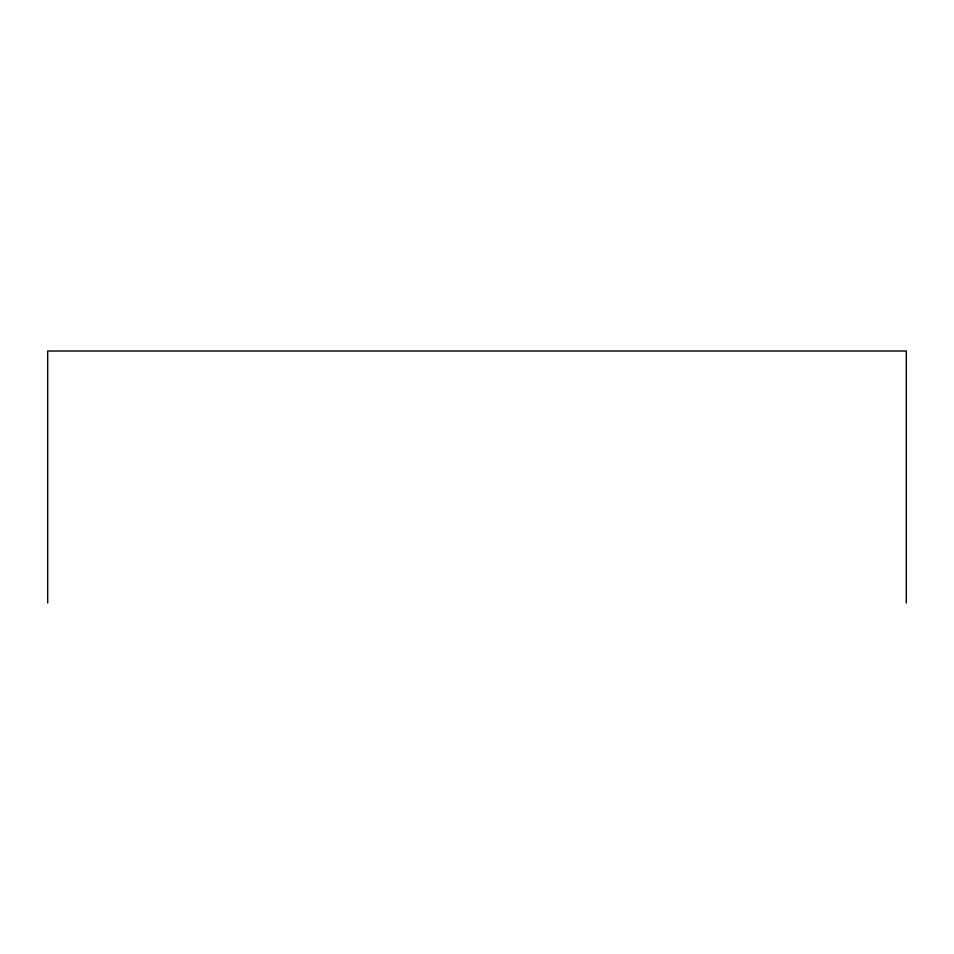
<?xml version="1.0" encoding="UTF-8"?>
<svg xmlns="http://www.w3.org/2000/svg" width="954" height="954" viewBox="0 0 954 954"><rect width="100%" height="100%" fill="white"/><g stroke="black" fill="none" stroke-linecap="round" stroke-linejoin="round"><path stroke-width="1.43" d="M906.3 602.988L906.3 351.012L47.7 351.012L47.7 602.988"/></g></svg>
